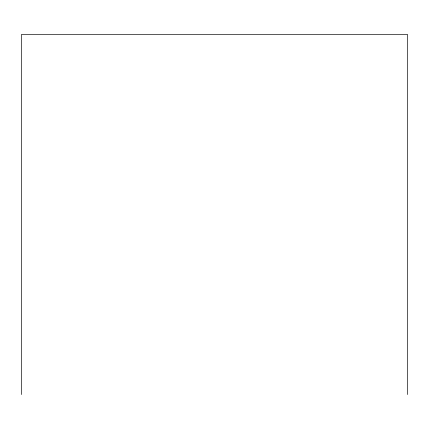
<?xml version="1.0" encoding="UTF-8"?>
<svg xmlns="http://www.w3.org/2000/svg" width="429" height="429" viewBox="0 0 429 429"><rect width="100%" height="100%" fill="white"/><g stroke="black" fill="none" stroke-linecap="round" stroke-linejoin="round"><path stroke-width="0.64" d="M407.55 394.53L407.55 34.47L21.45 34.47L21.45 394.53"/></g></svg>
